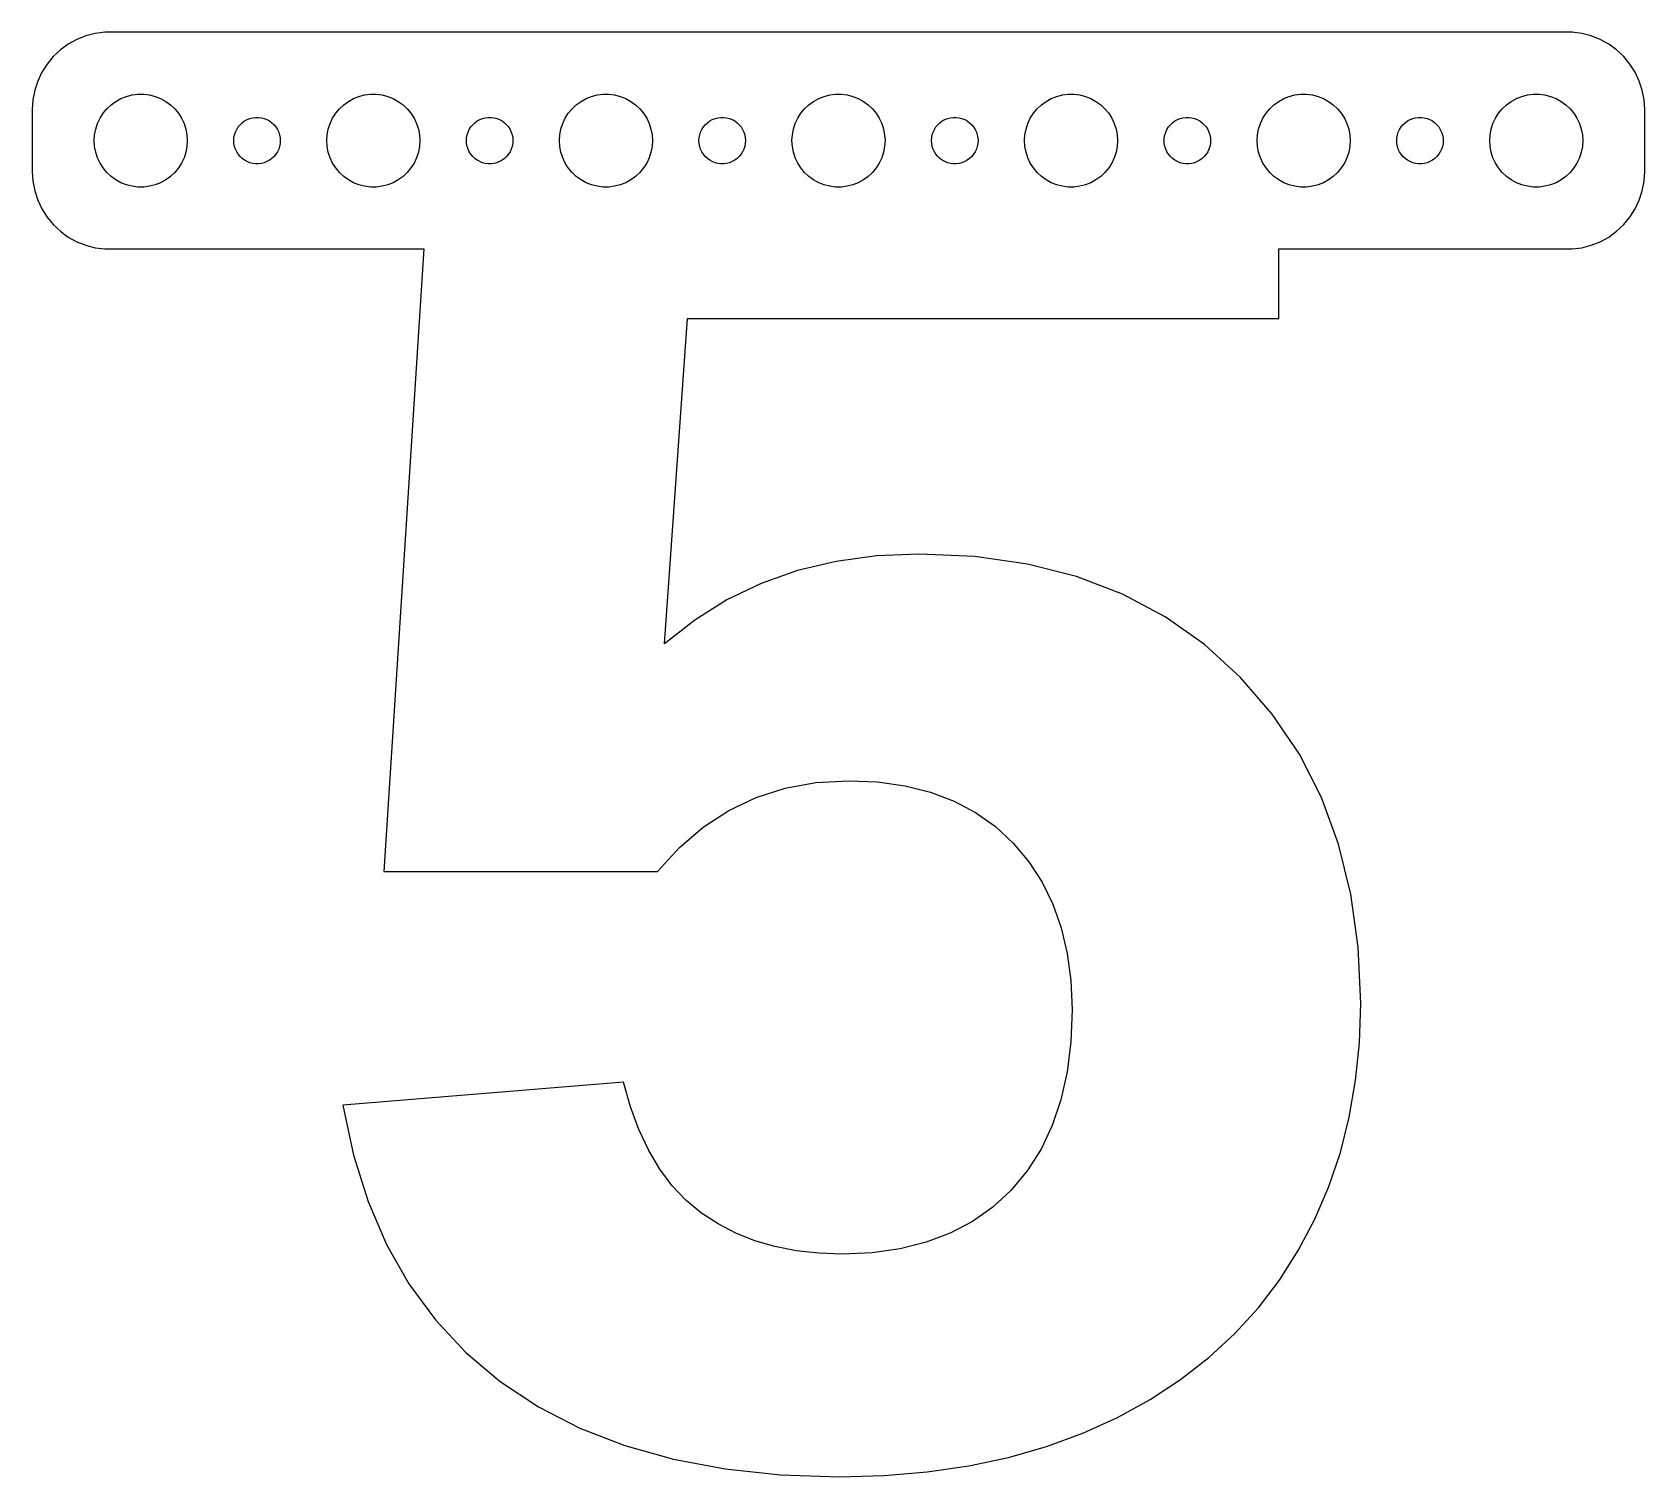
# Model space of a CAD drawing. Header units: metres. Extents: x -52 to 52, y -86 to 7.
import ezdxf

# ---------------------------------------------------------------- set-up
doc = ezdxf.new("R2010")
doc.units = ezdxf.units.M

msp = doc.modelspace()

# ---------------------------------------------------------------- linework, layer by layer
for p, q in [((-49.1289, 6.52412), (-49.6791, 6.22163)), ((-48.5451, 6.75528), (-49.1289, 6.52412)), ((-47.9369, 6.91142), (-48.5451, 6.75528)), ((-47.3139, 6.99013), (-47.9369, 6.91142)), ((47.3139, 6.99013), (-47.3139, 6.99013)), ((47.9369, 6.91142), (47.3139, 6.99013)), ((48.5451, 6.75528), (47.9369, 6.91142)), ((49.1289, 6.52412), (48.5451, 6.75528)), ((49.6791, 6.22163), (49.1289, 6.52412)), ((-50.6448, 5.42273), (-51.0451, 4.93892)), ((-50.1871, 5.85255), (-50.6448, 5.42273)), ((-49.6791, 6.22163), (-50.1871, 5.85255)), ((50.1871, 5.85255), (49.6791, 6.22163)), ((50.6448, 5.42273), (50.1871, 5.85255)), ((51.0451, 4.93892), (50.6448, 5.42273)), ((-51.3815, 4.40877), (-51.6489, 3.84062)), ((-51.0451, 4.93892), (-51.3815, 4.40877)), ((51.3815, 4.40877), (51.0451, 4.93892)), ((51.6489, 3.84062), (51.3815, 4.40877)), ((-51.8429, 3.24344), (-51.9606, 2.62666)), ((-51.6489, 3.84062), (-51.8429, 3.24344)), ((51.8429, 3.24344), (51.6489, 3.84062)), ((51.9606, 2.62666), (51.8429, 3.24344)), ((-51.9606, 2.62666), (-52, 2)), ((-47.1869, 2.05363), (-46.9123, 2.31154)), ((-46.9123, 2.31154), (-46.6075, 2.53297)), ((-46.6075, 2.53297), (-46.2773, 2.71448)), ((-46.2773, 2.71448), (-45.927, 2.85316)), ((-45.927, 2.85316), (-45.5621, 2.94685)), ((-45.5621, 2.94685), (-45.1884, 2.99408)), ((-45.1884, 2.99408), (-44.8116, 2.99408)), ((-44.8116, 2.99408), (-44.4379, 2.94685)), ((-44.4379, 2.94685), (-44.0729, 2.85316)), ((-44.0729, 2.85316), (-43.7227, 2.71448)), ((-43.7227, 2.71448), (-43.3925, 2.53297)), ((-43.3925, 2.53297), (-43.0877, 2.31154)), ((-43.0877, 2.31154), (-42.8131, 2.05363)), ((-32.1869, 2.05363), (-31.9123, 2.31154)), ((-31.9123, 2.31154), (-31.6075, 2.53297)), ((-31.6075, 2.53297), (-31.2773, 2.71448)), ((-31.2773, 2.71448), (-30.927, 2.85316)), ((-30.927, 2.85316), (-30.5621, 2.94685)), ((-30.5621, 2.94685), (-30.1884, 2.99408)), ((-30.1884, 2.99408), (-29.8116, 2.99408)), ((-29.8116, 2.99408), (-29.4379, 2.94685)), ((-29.4379, 2.94685), (-29.0729, 2.85316)), ((-29.0729, 2.85316), (-28.7227, 2.71448)), ((-28.7227, 2.71448), (-28.3925, 2.53297)), ((-28.3925, 2.53297), (-28.0877, 2.31154)), ((-28.0877, 2.31154), (-27.8131, 2.05363)), ((-17.1869, 2.05363), (-16.9123, 2.31154)), ((-16.9123, 2.31154), (-16.6075, 2.53297)), ((-16.6075, 2.53297), (-16.2773, 2.71448)), ((-16.2773, 2.71448), (-15.927, 2.85316)), ((-15.927, 2.85316), (-15.5621, 2.94685)), ((-15.5621, 2.94685), (-15.1884, 2.99408)), ((-15.1884, 2.99408), (-14.8116, 2.99408)), ((-14.8116, 2.99408), (-14.4379, 2.94685)), ((-14.4379, 2.94685), (-14.0729, 2.85316)), ((-14.0729, 2.85316), (-13.7227, 2.71448)), ((-13.7227, 2.71448), (-13.3925, 2.53297)), ((-13.3925, 2.53297), (-13.0877, 2.31154)), ((-13.0877, 2.31154), (-12.8131, 2.05363)), ((-2.1869, 2.05363), (-1.91226, 2.31154)), ((-1.91226, 2.31154), (-1.60747, 2.53297)), ((-1.60747, 2.53297), (-1.27733, 2.71448)), ((-1.27733, 2.71448), (-0.927048, 2.85316)), ((-0.927048, 2.85316), (-0.562134, 2.94685)), ((-0.562134, 2.94685), (-0.18837, 2.99408)), ((-0.18837, 2.99408), (0.18837, 2.99408)), ((0.18837, 2.99408), (0.562134, 2.94685)), ((0.562134, 2.94685), (0.927048, 2.85316)), ((0.927048, 2.85316), (1.27733, 2.71448)), ((1.27733, 2.71448), (1.60747, 2.53297)), ((1.60747, 2.53297), (1.91226, 2.31154)), ((1.91226, 2.31154), (2.1869, 2.05363)), ((12.8131, 2.05363), (13.0877, 2.31154)), ((13.0877, 2.31154), (13.3925, 2.53297)), ((13.3925, 2.53297), (13.7227, 2.71448)), ((13.7227, 2.71448), (14.0729, 2.85316)), ((14.0729, 2.85316), (14.4379, 2.94685)), ((14.4379, 2.94685), (14.8116, 2.99408)), ((14.8116, 2.99408), (15.1884, 2.99408)), ((15.1884, 2.99408), (15.5621, 2.94685)), ((15.5621, 2.94685), (15.927, 2.85316)), ((15.927, 2.85316), (16.2773, 2.71448)), ((16.2773, 2.71448), (16.6075, 2.53297)), ((16.6075, 2.53297), (16.9123, 2.31154)), ((16.9123, 2.31154), (17.1869, 2.05363)), ((27.8131, 2.05363), (28.0877, 2.31154)), ((28.0877, 2.31154), (28.3925, 2.53297)), ((28.3925, 2.53297), (28.7227, 2.71448)), ((28.7227, 2.71448), (29.0729, 2.85316)), ((29.0729, 2.85316), (29.4379, 2.94685)), ((29.4379, 2.94685), (29.8116, 2.99408)), ((29.8116, 2.99408), (30.1884, 2.99408)), ((30.1884, 2.99408), (30.5621, 2.94685)), ((30.5621, 2.94685), (30.927, 2.85316)), ((30.927, 2.85316), (31.2773, 2.71448)), ((31.2773, 2.71448), (31.6075, 2.53297)), ((31.6075, 2.53297), (31.9123, 2.31154)), ((31.9123, 2.31154), (32.1869, 2.05363)), ((42.8131, 2.05363), (43.0877, 2.31154)), ((43.0877, 2.31154), (43.3925, 2.53297)), ((43.3925, 2.53297), (43.7227, 2.71448)), ((43.7227, 2.71448), (44.0729, 2.85316)), ((44.0729, 2.85316), (44.4379, 2.94685)), ((44.4379, 2.94685), (44.8116, 2.99408)), ((44.8116, 2.99408), (45.1884, 2.99408)), ((45.1884, 2.99408), (45.5621, 2.94685)), ((45.5621, 2.94685), (45.927, 2.85316)), ((45.927, 2.85316), (46.2773, 2.71448)), ((46.2773, 2.71448), (46.6075, 2.53297)), ((46.6075, 2.53297), (46.9123, 2.31154)), ((46.9123, 2.31154), (47.1869, 2.05363)), ((52, 2), (51.9606, 2.62666)), ((-52, 2), (-52, -2)), ((-47.9057, 0.746063), (-47.7893, 1.10437)), ((-47.7893, 1.10437), (-47.6289, 1.44525)), ((-47.6289, 1.44525), (-47.427, 1.76335)), ((-47.427, 1.76335), (-47.1869, 2.05363)), ((-42.8131, 2.05363), (-42.5729, 1.76335)), ((-42.5729, 1.76335), (-42.3711, 1.44525)), ((-42.3711, 1.44525), (-42.2107, 1.10437)), ((-42.2107, 1.10437), (-42.0942, 0.746063)), ((-38.5934, 1.02681), (-38.4561, 1.15576)), ((-38.4561, 1.15576), (-38.3037, 1.26648)), ((-38.3037, 1.26648), (-38.1387, 1.35724)), ((-38.1387, 1.35724), (-37.9635, 1.42657)), ((-37.9635, 1.42657), (-37.7811, 1.47342)), ((-37.7811, 1.47342), (-37.5942, 1.49704)), ((-37.5942, 1.49704), (-37.4058, 1.49704)), ((-37.4058, 1.49704), (-37.2189, 1.47342)), ((-37.2189, 1.47342), (-37.0365, 1.42657)), ((-37.0365, 1.42657), (-36.8613, 1.35724)), ((-36.8613, 1.35724), (-36.6963, 1.26648)), ((-36.6963, 1.26648), (-36.5439, 1.15576)), ((-36.5439, 1.15576), (-36.4065, 1.02681)), ((-32.9057, 0.746063), (-32.7893, 1.10437)), ((-32.7893, 1.10437), (-32.6289, 1.44525)), ((-32.6289, 1.44525), (-32.427, 1.76335)), ((-32.427, 1.76335), (-32.1869, 2.05363)), ((-27.8131, 2.05363), (-27.5729, 1.76335)), ((-27.5729, 1.76335), (-27.3711, 1.44525)), ((-27.3711, 1.44525), (-27.2107, 1.10437)), ((-27.2107, 1.10437), (-27.0942, 0.746063)), ((-23.5934, 1.02681), (-23.4561, 1.15576)), ((-23.4561, 1.15576), (-23.3037, 1.26648)), ((-23.3037, 1.26648), (-23.1387, 1.35724)), ((-23.1387, 1.35724), (-22.9635, 1.42657)), ((-22.9635, 1.42657), (-22.7811, 1.47342)), ((-22.7811, 1.47342), (-22.5942, 1.49704)), ((-22.5942, 1.49704), (-22.4058, 1.49704)), ((-22.4058, 1.49704), (-22.2189, 1.47342)), ((-22.2189, 1.47342), (-22.0365, 1.42657)), ((-22.0365, 1.42657), (-21.8613, 1.35724)), ((-21.8613, 1.35724), (-21.6963, 1.26648)), ((-21.6963, 1.26648), (-21.5439, 1.15576)), ((-21.5439, 1.15576), (-21.4065, 1.02681)), ((-17.9057, 0.746063), (-17.7893, 1.10437)), ((-17.7893, 1.10437), (-17.6289, 1.44525)), ((-17.6289, 1.44525), (-17.427, 1.76335)), ((-17.427, 1.76335), (-17.1869, 2.05363)), ((-12.8131, 2.05363), (-12.5729, 1.76335)), ((-12.5729, 1.76335), (-12.3711, 1.44525)), ((-12.3711, 1.44525), (-12.2107, 1.10437)), ((-12.2107, 1.10437), (-12.0942, 0.746063)), ((-8.59344, 1.02681), (-8.45613, 1.15576)), ((-8.45613, 1.15576), (-8.30373, 1.26648)), ((-8.30373, 1.26648), (-8.13866, 1.35724)), ((-8.13866, 1.35724), (-7.96352, 1.42657)), ((-7.96352, 1.42657), (-7.78107, 1.47342)), ((-7.78107, 1.47342), (-7.59418, 1.49704)), ((-7.59418, 1.49704), (-7.40581, 1.49704)), ((-7.40581, 1.49704), (-7.21892, 1.47342)), ((-7.21892, 1.47342), (-7.03647, 1.42657)), ((-7.03647, 1.42657), (-6.86133, 1.35724)), ((-6.86133, 1.35724), (-6.69626, 1.26648)), ((-6.69626, 1.26648), (-6.54385, 1.15576)), ((-6.54385, 1.15576), (-6.40654, 1.02681)), ((-2.90575, 0.746063), (-2.78932, 1.10437)), ((-2.78932, 1.10437), (-2.62891, 1.44525)), ((-2.62891, 1.44525), (-2.42705, 1.76335)), ((-2.42705, 1.76335), (-2.1869, 2.05363)), ((2.1869, 2.05363), (2.42705, 1.76335)), ((2.42705, 1.76335), (2.62891, 1.44525)), ((2.62891, 1.44525), (2.78932, 1.10437)), ((2.78932, 1.10437), (2.90575, 0.746063)), ((6.40654, 1.02681), (6.54385, 1.15576)), ((6.54385, 1.15576), (6.69626, 1.26648)), ((6.69626, 1.26648), (6.86133, 1.35724)), ((6.86133, 1.35724), (7.03647, 1.42657)), ((7.03647, 1.42657), (7.21892, 1.47342)), ((7.21892, 1.47342), (7.40581, 1.49704)), ((7.40581, 1.49704), (7.59418, 1.49704)), ((7.59418, 1.49704), (7.78107, 1.47342)), ((7.78107, 1.47342), (7.96352, 1.42657)), ((7.96352, 1.42657), (8.13866, 1.35724)), ((8.13866, 1.35724), (8.30373, 1.26648)), ((8.30373, 1.26648), (8.45613, 1.15576)), ((8.45613, 1.15576), (8.59344, 1.02681)), ((12.0942, 0.746063), (12.2107, 1.10437)), ((12.2107, 1.10437), (12.3711, 1.44525)), ((12.3711, 1.44525), (12.5729, 1.76335)), ((12.5729, 1.76335), (12.8131, 2.05363)), ((17.1869, 2.05363), (17.427, 1.76335)), ((17.427, 1.76335), (17.6289, 1.44525)), ((17.6289, 1.44525), (17.7893, 1.10437)), ((17.7893, 1.10437), (17.9057, 0.746063)), ((21.4065, 1.02681), (21.5439, 1.15576)), ((21.5439, 1.15576), (21.6963, 1.26648)), ((21.6963, 1.26648), (21.8613, 1.35724)), ((21.8613, 1.35724), (22.0365, 1.42657)), ((22.0365, 1.42657), (22.2189, 1.47342)), ((22.2189, 1.47342), (22.4058, 1.49704)), ((22.4058, 1.49704), (22.5942, 1.49704)), ((22.5942, 1.49704), (22.7811, 1.47342)), ((22.7811, 1.47342), (22.9635, 1.42657)), ((22.9635, 1.42657), (23.1387, 1.35724)), ((23.1387, 1.35724), (23.3037, 1.26648)), ((23.3037, 1.26648), (23.4561, 1.15576)), ((23.4561, 1.15576), (23.5934, 1.02681)), ((27.0942, 0.746063), (27.2107, 1.10437)), ((27.2107, 1.10437), (27.3711, 1.44525)), ((27.3711, 1.44525), (27.5729, 1.76335)), ((27.5729, 1.76335), (27.8131, 2.05363)), ((32.1869, 2.05363), (32.427, 1.76335)), ((32.427, 1.76335), (32.6289, 1.44525)), ((32.6289, 1.44525), (32.7893, 1.10437)), ((32.7893, 1.10437), (32.9057, 0.746063)), ((36.4065, 1.02681), (36.5439, 1.15576)), ((36.5439, 1.15576), (36.6963, 1.26648)), ((36.6963, 1.26648), (36.8613, 1.35724)), ((36.8613, 1.35724), (37.0365, 1.42657)), ((37.0365, 1.42657), (37.2189, 1.47342)), ((37.2189, 1.47342), (37.4058, 1.49704)), ((37.4058, 1.49704), (37.5942, 1.49704)), ((37.5942, 1.49704), (37.7811, 1.47342)), ((37.7811, 1.47342), (37.9635, 1.42657)), ((37.9635, 1.42657), (38.1387, 1.35724)), ((38.1387, 1.35724), (38.3037, 1.26648)), ((38.3037, 1.26648), (38.4561, 1.15576)), ((38.4561, 1.15576), (38.5934, 1.02681)), ((42.0942, 0.746063), (42.2107, 1.10437)), ((42.2107, 1.10437), (42.3711, 1.44525)), ((42.3711, 1.44525), (42.5729, 1.76335)), ((42.5729, 1.76335), (42.8131, 2.05363)), ((47.1869, 2.05363), (47.427, 1.76335)), ((47.427, 1.76335), (47.6289, 1.44525)), ((47.6289, 1.44525), (47.7893, 1.10437)), ((47.7893, 1.10437), (47.9057, 0.746063)), ((52, -2), (52, 2)), ((-48, 0), (-47.9763, 0.375992)), ((-47.9763, -0.375992), (-48, 0)), ((-47.9763, 0.375992), (-47.9057, 0.746063)), ((-42.0942, 0.746063), (-42.0237, 0.375992)), ((-42.0237, 0.375992), (-42, 0)), ((-42, 0), (-42.0237, -0.375992)), ((-39, 0), (-38.9882, 0.187988)), ((-38.9882, -0.187988), (-39, 0)), ((-38.9882, 0.187988), (-38.9529, 0.373032)), ((-38.9529, 0.373032), (-38.8947, 0.552185)), ((-38.8947, 0.552185), (-38.8145, 0.722626)), ((-38.8145, 0.722626), (-38.7135, 0.881668)), ((-38.7135, 0.881668), (-38.5934, 1.02681)), ((-36.4065, 1.02681), (-36.2865, 0.881668)), ((-36.2865, 0.881668), (-36.1855, 0.722626)), ((-36.1855, 0.722626), (-36.1053, 0.552185)), ((-36.1053, 0.552185), (-36.0471, 0.373032)), ((-36.0471, 0.373032), (-36.0118, 0.187988)), ((-36.0118, 0.187988), (-36, 0)), ((-36, 0), (-36.0118, -0.187988)), ((-33, 0), (-32.9763, 0.375992)), ((-32.9763, -0.375992), (-33, 0)), ((-32.9763, 0.375992), (-32.9057, 0.746063)), ((-27.0942, 0.746063), (-27.0237, 0.375992)), ((-27.0237, 0.375992), (-27, 0)), ((-27, 0), (-27.0237, -0.375992)), ((-24, 0), (-23.9882, 0.187988)), ((-23.9882, -0.187988), (-24, 0)), ((-23.9882, 0.187988), (-23.9529, 0.373032)), ((-23.9529, 0.373032), (-23.8947, 0.552185)), ((-23.8947, 0.552185), (-23.8145, 0.722626)), ((-23.8145, 0.722626), (-23.7135, 0.881668)), ((-23.7135, 0.881668), (-23.5934, 1.02681)), ((-21.4065, 1.02681), (-21.2865, 0.881668)), ((-21.2865, 0.881668), (-21.1855, 0.722626)), ((-21.1855, 0.722626), (-21.1053, 0.552185)), ((-21.1053, 0.552185), (-21.0471, 0.373032)), ((-21.0471, 0.373032), (-21.0118, 0.187988)), ((-21.0118, 0.187988), (-21, 0)), ((-21, 0), (-21.0118, -0.187988)), ((-18, 0), (-17.9763, 0.375992)), ((-17.9763, -0.375992), (-18, 0)), ((-17.9763, 0.375992), (-17.9057, 0.746063)), ((-12.0942, 0.746063), (-12.0237, 0.375992)), ((-12.0237, 0.375992), (-12, 0)), ((-12, 0), (-12.0237, -0.375992)), ((-9, 0), (-8.98816, 0.187988)), ((-8.98816, -0.187988), (-9, 0)), ((-8.98816, 0.187988), (-8.95287, 0.373032)), ((-8.95287, 0.373032), (-8.89465, 0.552185)), ((-8.89465, 0.552185), (-8.81445, 0.722626)), ((-8.81445, 0.722626), (-8.71352, 0.881668)), ((-8.71352, 0.881668), (-8.59344, 1.02681)), ((-6.40654, 1.02681), (-6.28647, 0.881668)), ((-6.28647, 0.881668), (-6.18553, 0.722626)), ((-6.18553, 0.722626), (-6.10533, 0.552185)), ((-6.10533, 0.552185), (-6.04712, 0.373032)), ((-6.04712, 0.373032), (-6.01183, 0.187988)), ((-6.01183, 0.187988), (-6, 0)), ((-6, 0), (-6.01183, -0.187988)), ((-3, 0), (-2.97633, 0.375992)), ((-2.97633, -0.375992), (-3, 0)), ((-2.97633, 0.375992), (-2.90575, 0.746063)), ((2.90575, 0.746063), (2.97633, 0.375992)), ((2.97633, 0.375992), (3, 0)), ((3, 0), (2.97633, -0.375992)), ((6, 0), (6.01183, 0.187988)), ((6.01183, -0.187988), (6, 0)), ((6.01183, 0.187988), (6.04712, 0.373032)), ((6.04712, 0.373032), (6.10533, 0.552185)), ((6.10533, 0.552185), (6.18553, 0.722626)), ((6.18553, 0.722626), (6.28647, 0.881668)), ((6.28647, 0.881668), (6.40654, 1.02681)), ((8.59344, 1.02681), (8.71352, 0.881668)), ((8.71352, 0.881668), (8.81445, 0.722626)), ((8.81445, 0.722626), (8.89465, 0.552185)), ((8.89465, 0.552185), (8.95287, 0.373032)), ((8.95287, 0.373032), (8.98816, 0.187988)), ((8.98816, 0.187988), (9, 0)), ((9, 0), (8.98816, -0.187988)), ((12, 0), (12.0237, 0.375992)), ((12.0237, -0.375992), (12, 0)), ((12.0237, 0.375992), (12.0942, 0.746063)), ((17.9057, 0.746063), (17.9763, 0.375992)), ((17.9763, 0.375992), (18, 0)), ((18, 0), (17.9763, -0.375992)), ((21, 0), (21.0118, 0.187988)), ((21.0118, -0.187988), (21, 0)), ((21.0118, 0.187988), (21.0471, 0.373032)), ((21.0471, 0.373032), (21.1053, 0.552185)), ((21.1053, 0.552185), (21.1855, 0.722626)), ((21.1855, 0.722626), (21.2865, 0.881668)), ((21.2865, 0.881668), (21.4065, 1.02681)), ((23.5934, 1.02681), (23.7135, 0.881668)), ((23.7135, 0.881668), (23.8145, 0.722626)), ((23.8145, 0.722626), (23.8947, 0.552185)), ((23.8947, 0.552185), (23.9529, 0.373032)), ((23.9529, 0.373032), (23.9882, 0.187988)), ((23.9882, 0.187988), (24, 0)), ((24, 0), (23.9882, -0.187988)), ((27, 0), (27.0237, 0.375992)), ((27.0237, -0.375992), (27, 0)), ((27.0237, 0.375992), (27.0942, 0.746063)), ((32.9057, 0.746063), (32.9763, 0.375992)), ((32.9763, 0.375992), (33, 0)), ((33, 0), (32.9763, -0.375992)), ((36, 0), (36.0118, 0.187988)), ((36.0118, -0.187988), (36, 0)), ((36.0118, 0.187988), (36.0471, 0.373032)), ((36.0471, 0.373032), (36.1053, 0.552185)), ((36.1053, 0.552185), (36.1855, 0.722626)), ((36.1855, 0.722626), (36.2865, 0.881668)), ((36.2865, 0.881668), (36.4065, 1.02681)), ((38.5934, 1.02681), (38.7135, 0.881668)), ((38.7135, 0.881668), (38.8145, 0.722626)), ((38.8145, 0.722626), (38.8947, 0.552185)), ((38.8947, 0.552185), (38.9529, 0.373032)), ((38.9529, 0.373032), (38.9882, 0.187988)), ((38.9882, 0.187988), (39, 0)), ((39, 0), (38.9882, -0.187988)), ((42, 0), (42.0237, 0.375992)), ((42.0237, -0.375992), (42, 0)), ((42.0237, 0.375992), (42.0942, 0.746063)), ((47.9057, 0.746063), (47.9763, 0.375992)), ((47.9763, 0.375992), (48, 0)), ((48, 0), (47.9763, -0.375992)), ((-47.9057, -0.746063), (-47.9763, -0.375992)), ((-47.7893, -1.10437), (-47.9057, -0.746063)), ((-42.0942, -0.746063), (-42.2107, -1.10437)), ((-42.0237, -0.375992), (-42.0942, -0.746063)), ((-38.9529, -0.373032), (-38.9882, -0.187988)), ((-38.8947, -0.552185), (-38.9529, -0.373032)), ((-38.8145, -0.722626), (-38.8947, -0.552185)), ((-38.7135, -0.881668), (-38.8145, -0.722626)), ((-38.5934, -1.02681), (-38.7135, -0.881668)), ((-38.4561, -1.15576), (-38.5934, -1.02681)), ((-36.4065, -1.02681), (-36.5439, -1.15576)), ((-36.2865, -0.881668), (-36.4065, -1.02681)), ((-36.1855, -0.722626), (-36.2865, -0.881668)), ((-36.1053, -0.552185), (-36.1855, -0.722626)), ((-36.0471, -0.373032), (-36.1053, -0.552185)), ((-36.0118, -0.187988), (-36.0471, -0.373032)), ((-32.9057, -0.746063), (-32.9763, -0.375992)), ((-32.7893, -1.10437), (-32.9057, -0.746063)), ((-27.0942, -0.746063), (-27.2107, -1.10437)), ((-27.0237, -0.375992), (-27.0942, -0.746063)), ((-23.9529, -0.373032), (-23.9882, -0.187988)), ((-23.8947, -0.552185), (-23.9529, -0.373032)), ((-23.8145, -0.722626), (-23.8947, -0.552185)), ((-23.7135, -0.881668), (-23.8145, -0.722626)), ((-23.5934, -1.02681), (-23.7135, -0.881668)), ((-23.4561, -1.15576), (-23.5934, -1.02681)), ((-21.4065, -1.02681), (-21.5439, -1.15576)), ((-21.2865, -0.881668), (-21.4065, -1.02681)), ((-21.1855, -0.722626), (-21.2865, -0.881668)), ((-21.1053, -0.552185), (-21.1855, -0.722626)), ((-21.0471, -0.373032), (-21.1053, -0.552185)), ((-21.0118, -0.187988), (-21.0471, -0.373032)), ((-17.9057, -0.746063), (-17.9763, -0.375992)), ((-17.7893, -1.10437), (-17.9057, -0.746063)), ((-12.0942, -0.746063), (-12.2107, -1.10437)), ((-12.0237, -0.375992), (-12.0942, -0.746063)), ((-8.95287, -0.373032), (-8.98816, -0.187988)), ((-8.89465, -0.552185), (-8.95287, -0.373032)), ((-8.81445, -0.722626), (-8.89465, -0.552185)), ((-8.71352, -0.881668), (-8.81445, -0.722626)), ((-8.59344, -1.02681), (-8.71352, -0.881668)), ((-8.45613, -1.15576), (-8.59344, -1.02681)), ((-6.40654, -1.02681), (-6.54385, -1.15576)), ((-6.28647, -0.881668), (-6.40654, -1.02681)), ((-6.18553, -0.722626), (-6.28647, -0.881668)), ((-6.10533, -0.552185), (-6.18553, -0.722626)), ((-6.04712, -0.373032), (-6.10533, -0.552185)), ((-6.01183, -0.187988), (-6.04712, -0.373032)), ((-2.90575, -0.746063), (-2.97633, -0.375992)), ((-2.78932, -1.10437), (-2.90575, -0.746063)), ((2.90575, -0.746063), (2.78932, -1.10437)), ((2.97633, -0.375992), (2.90575, -0.746063)), ((6.04712, -0.373032), (6.01183, -0.187988)), ((6.10533, -0.552185), (6.04712, -0.373032)), ((6.18553, -0.722626), (6.10533, -0.552185)), ((6.28647, -0.881668), (6.18553, -0.722626)), ((6.40654, -1.02681), (6.28647, -0.881668)), ((6.54385, -1.15576), (6.40654, -1.02681)), ((8.59344, -1.02681), (8.45613, -1.15576)), ((8.71352, -0.881668), (8.59344, -1.02681)), ((8.81445, -0.722626), (8.71352, -0.881668)), ((8.89465, -0.552185), (8.81445, -0.722626)), ((8.95287, -0.373032), (8.89465, -0.552185)), ((8.98816, -0.187988), (8.95287, -0.373032)), ((12.0942, -0.746063), (12.0237, -0.375992)), ((12.2107, -1.10437), (12.0942, -0.746063)), ((17.9057, -0.746063), (17.7893, -1.10437)), ((17.9763, -0.375992), (17.9057, -0.746063)), ((21.0471, -0.373032), (21.0118, -0.187988)), ((21.1053, -0.552185), (21.0471, -0.373032)), ((21.1855, -0.722626), (21.1053, -0.552185)), ((21.2865, -0.881668), (21.1855, -0.722626)), ((21.4065, -1.02681), (21.2865, -0.881668)), ((21.5439, -1.15576), (21.4065, -1.02681)), ((23.5934, -1.02681), (23.4561, -1.15576)), ((23.7135, -0.881668), (23.5934, -1.02681)), ((23.8145, -0.722626), (23.7135, -0.881668)), ((23.8947, -0.552185), (23.8145, -0.722626)), ((23.9529, -0.373032), (23.8947, -0.552185)), ((23.9882, -0.187988), (23.9529, -0.373032)), ((27.0942, -0.746063), (27.0237, -0.375992)), ((27.2107, -1.10437), (27.0942, -0.746063)), ((32.9057, -0.746063), (32.7893, -1.10437)), ((32.9763, -0.375992), (32.9057, -0.746063)), ((36.0471, -0.373032), (36.0118, -0.187988)), ((36.1053, -0.552185), (36.0471, -0.373032)), ((36.1855, -0.722626), (36.1053, -0.552185)), ((36.2865, -0.881668), (36.1855, -0.722626)), ((36.4065, -1.02681), (36.2865, -0.881668)), ((36.5439, -1.15576), (36.4065, -1.02681)), ((38.5934, -1.02681), (38.4561, -1.15576)), ((38.7135, -0.881668), (38.5934, -1.02681)), ((38.8145, -0.722626), (38.7135, -0.881668)), ((38.8947, -0.552185), (38.8145, -0.722626)), ((38.9529, -0.373032), (38.8947, -0.552185)), ((38.9882, -0.187988), (38.9529, -0.373032)), ((42.0942, -0.746063), (42.0237, -0.375992)), ((42.2107, -1.10437), (42.0942, -0.746063)), ((47.9057, -0.746063), (47.7893, -1.10437)), ((47.9763, -0.375992), (47.9057, -0.746063)), ((-52, -2), (-51.9606, -2.62666)), ((-47.6289, -1.44525), (-47.7893, -1.10437)), ((-47.427, -1.76335), (-47.6289, -1.44525)), ((-47.1869, -2.05363), (-47.427, -1.76335)), ((-46.9123, -2.31154), (-47.1869, -2.05363)), ((-42.8131, -2.05363), (-43.0877, -2.31154)), ((-42.5729, -1.76335), (-42.8131, -2.05363)), ((-42.3711, -1.44525), (-42.5729, -1.76335)), ((-42.2107, -1.10437), (-42.3711, -1.44525)), ((-38.3037, -1.26648), (-38.4561, -1.15576)), ((-38.1387, -1.35724), (-38.3037, -1.26648)), ((-37.9635, -1.42657), (-38.1387, -1.35724)), ((-37.7811, -1.47342), (-37.9635, -1.42657)), ((-37.5942, -1.49704), (-37.7811, -1.47342)), ((-37.4058, -1.49704), (-37.5942, -1.49704)), ((-37.2189, -1.47342), (-37.4058, -1.49704)), ((-37.0365, -1.42657), (-37.2189, -1.47342)), ((-36.8613, -1.35724), (-37.0365, -1.42657)), ((-36.6963, -1.26648), (-36.8613, -1.35724)), ((-36.5439, -1.15576), (-36.6963, -1.26648)), ((-32.6289, -1.44525), (-32.7893, -1.10437)), ((-32.427, -1.76335), (-32.6289, -1.44525)), ((-32.1869, -2.05363), (-32.427, -1.76335)), ((-31.9123, -2.31154), (-32.1869, -2.05363)), ((-27.8131, -2.05363), (-28.0877, -2.31154)), ((-27.5729, -1.76335), (-27.8131, -2.05363)), ((-27.3711, -1.44525), (-27.5729, -1.76335)), ((-27.2107, -1.10437), (-27.3711, -1.44525)), ((-23.3037, -1.26648), (-23.4561, -1.15576)), ((-23.1387, -1.35724), (-23.3037, -1.26648)), ((-22.9635, -1.42657), (-23.1387, -1.35724)), ((-22.7811, -1.47342), (-22.9635, -1.42657)), ((-22.5942, -1.49704), (-22.7811, -1.47342)), ((-22.4058, -1.49704), (-22.5942, -1.49704)), ((-22.2189, -1.47342), (-22.4058, -1.49704)), ((-22.0365, -1.42657), (-22.2189, -1.47342)), ((-21.8613, -1.35724), (-22.0365, -1.42657)), ((-21.6963, -1.26648), (-21.8613, -1.35724)), ((-21.5439, -1.15576), (-21.6963, -1.26648)), ((-17.6289, -1.44525), (-17.7893, -1.10437)), ((-17.427, -1.76335), (-17.6289, -1.44525)), ((-17.1869, -2.05363), (-17.427, -1.76335)), ((-16.9123, -2.31154), (-17.1869, -2.05363)), ((-12.8131, -2.05363), (-13.0877, -2.31154)), ((-12.5729, -1.76335), (-12.8131, -2.05363)), ((-12.3711, -1.44525), (-12.5729, -1.76335)), ((-12.2107, -1.10437), (-12.3711, -1.44525)), ((-8.30373, -1.26648), (-8.45613, -1.15576)), ((-8.13866, -1.35724), (-8.30373, -1.26648)), ((-7.96352, -1.42657), (-8.13866, -1.35724)), ((-7.78107, -1.47342), (-7.96352, -1.42657)), ((-7.59418, -1.49704), (-7.78107, -1.47342)), ((-7.40581, -1.49704), (-7.59418, -1.49704)), ((-7.21892, -1.47342), (-7.40581, -1.49704)), ((-7.03647, -1.42657), (-7.21892, -1.47342)), ((-6.86133, -1.35724), (-7.03647, -1.42657)), ((-6.69626, -1.26648), (-6.86133, -1.35724)), ((-6.54385, -1.15576), (-6.69626, -1.26648)), ((-2.62891, -1.44525), (-2.78932, -1.10437)), ((-2.42705, -1.76335), (-2.62891, -1.44525)), ((-2.1869, -2.05363), (-2.42705, -1.76335)), ((-1.91226, -2.31154), (-2.1869, -2.05363)), ((2.1869, -2.05363), (1.91226, -2.31154)), ((2.42705, -1.76335), (2.1869, -2.05363)), ((2.62891, -1.44525), (2.42705, -1.76335)), ((2.78932, -1.10437), (2.62891, -1.44525)), ((6.69626, -1.26648), (6.54385, -1.15576)), ((6.86133, -1.35724), (6.69626, -1.26648)), ((7.03647, -1.42657), (6.86133, -1.35724)), ((7.21892, -1.47342), (7.03647, -1.42657)), ((7.40581, -1.49704), (7.21892, -1.47342)), ((7.59418, -1.49704), (7.40581, -1.49704)), ((7.78107, -1.47342), (7.59418, -1.49704)), ((7.96352, -1.42657), (7.78107, -1.47342)), ((8.13866, -1.35724), (7.96352, -1.42657)), ((8.30373, -1.26648), (8.13866, -1.35724)), ((8.45613, -1.15576), (8.30373, -1.26648)), ((12.3711, -1.44525), (12.2107, -1.10437)), ((12.5729, -1.76335), (12.3711, -1.44525)), ((12.8131, -2.05363), (12.5729, -1.76335)), ((13.0877, -2.31154), (12.8131, -2.05363)), ((17.1869, -2.05363), (16.9123, -2.31154)), ((17.427, -1.76335), (17.1869, -2.05363)), ((17.6289, -1.44525), (17.427, -1.76335)), ((17.7893, -1.10437), (17.6289, -1.44525)), ((21.6963, -1.26648), (21.5439, -1.15576)), ((21.8613, -1.35724), (21.6963, -1.26648)), ((22.0365, -1.42657), (21.8613, -1.35724)), ((22.2189, -1.47342), (22.0365, -1.42657)), ((22.4058, -1.49704), (22.2189, -1.47342)), ((22.5942, -1.49704), (22.4058, -1.49704)), ((22.7811, -1.47342), (22.5942, -1.49704)), ((22.9635, -1.42657), (22.7811, -1.47342)), ((23.1387, -1.35724), (22.9635, -1.42657)), ((23.3037, -1.26648), (23.1387, -1.35724)), ((23.4561, -1.15576), (23.3037, -1.26648)), ((27.3711, -1.44525), (27.2107, -1.10437)), ((27.5729, -1.76335), (27.3711, -1.44525)), ((27.8131, -2.05363), (27.5729, -1.76335)), ((28.0877, -2.31154), (27.8131, -2.05363)), ((32.1869, -2.05363), (31.9123, -2.31154)), ((32.427, -1.76335), (32.1869, -2.05363)), ((32.6289, -1.44525), (32.427, -1.76335)), ((32.7893, -1.10437), (32.6289, -1.44525)), ((36.6963, -1.26648), (36.5439, -1.15576)), ((36.8613, -1.35724), (36.6963, -1.26648)), ((37.0365, -1.42657), (36.8613, -1.35724)), ((37.2189, -1.47342), (37.0365, -1.42657)), ((37.4058, -1.49704), (37.2189, -1.47342)), ((37.5942, -1.49704), (37.4058, -1.49704)), ((37.7811, -1.47342), (37.5942, -1.49704)), ((37.9635, -1.42657), (37.7811, -1.47342)), ((38.1387, -1.35724), (37.9635, -1.42657)), ((38.3037, -1.26648), (38.1387, -1.35724)), ((38.4561, -1.15576), (38.3037, -1.26648)), ((42.3711, -1.44525), (42.2107, -1.10437)), ((42.5729, -1.76335), (42.3711, -1.44525)), ((42.8131, -2.05363), (42.5729, -1.76335)), ((43.0877, -2.31154), (42.8131, -2.05363)), ((47.1869, -2.05363), (46.9123, -2.31154)), ((47.427, -1.76335), (47.1869, -2.05363)), ((47.6289, -1.44525), (47.427, -1.76335)), ((47.7893, -1.10437), (47.6289, -1.44525)), ((51.9606, -2.62666), (52, -2)), ((-51.9606, -2.62666), (-51.8429, -3.24344)), ((-46.6075, -2.53297), (-46.9123, -2.31154)), ((-46.2773, -2.71448), (-46.6075, -2.53297)), ((-45.927, -2.85316), (-46.2773, -2.71448)), ((-45.5621, -2.94685), (-45.927, -2.85316)), ((-45.1884, -2.99408), (-45.5621, -2.94685)), ((-44.8116, -2.99408), (-45.1884, -2.99408)), ((-44.4379, -2.94685), (-44.8116, -2.99408)), ((-44.0729, -2.85316), (-44.4379, -2.94685)), ((-43.7227, -2.71448), (-44.0729, -2.85316)), ((-43.3925, -2.53297), (-43.7227, -2.71448)), ((-43.0877, -2.31154), (-43.3925, -2.53297)), ((-31.6075, -2.53297), (-31.9123, -2.31154)), ((-31.2773, -2.71448), (-31.6075, -2.53297)), ((-30.927, -2.85316), (-31.2773, -2.71448)), ((-30.5621, -2.94685), (-30.927, -2.85316)), ((-30.1884, -2.99408), (-30.5621, -2.94685)), ((-29.8116, -2.99408), (-30.1884, -2.99408)), ((-29.4379, -2.94685), (-29.8116, -2.99408)), ((-29.0729, -2.85316), (-29.4379, -2.94685)), ((-28.7227, -2.71448), (-29.0729, -2.85316)), ((-28.3925, -2.53297), (-28.7227, -2.71448)), ((-28.0877, -2.31154), (-28.3925, -2.53297)), ((-16.6075, -2.53297), (-16.9123, -2.31154)), ((-16.2773, -2.71448), (-16.6075, -2.53297)), ((-15.927, -2.85316), (-16.2773, -2.71448)), ((-15.5621, -2.94685), (-15.927, -2.85316)), ((-15.1884, -2.99408), (-15.5621, -2.94685)), ((-14.8116, -2.99408), (-15.1884, -2.99408)), ((-14.4379, -2.94685), (-14.8116, -2.99408)), ((-14.0729, -2.85316), (-14.4379, -2.94685)), ((-13.7227, -2.71448), (-14.0729, -2.85316)), ((-13.3925, -2.53297), (-13.7227, -2.71448)), ((-13.0877, -2.31154), (-13.3925, -2.53297)), ((-1.60747, -2.53297), (-1.91226, -2.31154)), ((-1.27733, -2.71448), (-1.60747, -2.53297)), ((-0.927048, -2.85316), (-1.27733, -2.71448)), ((-0.562134, -2.94685), (-0.927048, -2.85316)), ((-0.18837, -2.99408), (-0.562134, -2.94685)), ((0.18837, -2.99408), (-0.18837, -2.99408)), ((0.562134, -2.94685), (0.18837, -2.99408)), ((0.927048, -2.85316), (0.562134, -2.94685)), ((1.27733, -2.71448), (0.927048, -2.85316)), ((1.60747, -2.53297), (1.27733, -2.71448)), ((1.91226, -2.31154), (1.60747, -2.53297)), ((13.3925, -2.53297), (13.0877, -2.31154)), ((13.7227, -2.71448), (13.3925, -2.53297)), ((14.0729, -2.85316), (13.7227, -2.71448)), ((14.4379, -2.94685), (14.0729, -2.85316)), ((14.8116, -2.99408), (14.4379, -2.94685)), ((15.1884, -2.99408), (14.8116, -2.99408)), ((15.5621, -2.94685), (15.1884, -2.99408)), ((15.927, -2.85316), (15.5621, -2.94685)), ((16.2773, -2.71448), (15.927, -2.85316)), ((16.6075, -2.53297), (16.2773, -2.71448)), ((16.9123, -2.31154), (16.6075, -2.53297)), ((28.3925, -2.53297), (28.0877, -2.31154)), ((28.7227, -2.71448), (28.3925, -2.53297)), ((29.0729, -2.85316), (28.7227, -2.71448)), ((29.4379, -2.94685), (29.0729, -2.85316)), ((29.8116, -2.99408), (29.4379, -2.94685)), ((30.1884, -2.99408), (29.8116, -2.99408)), ((30.5621, -2.94685), (30.1884, -2.99408)), ((30.927, -2.85316), (30.5621, -2.94685)), ((31.2773, -2.71448), (30.927, -2.85316)), ((31.6075, -2.53297), (31.2773, -2.71448)), ((31.9123, -2.31154), (31.6075, -2.53297)), ((43.3925, -2.53297), (43.0877, -2.31154)), ((43.7227, -2.71448), (43.3925, -2.53297)), ((44.0729, -2.85316), (43.7227, -2.71448)), ((44.4379, -2.94685), (44.0729, -2.85316)), ((44.8116, -2.99408), (44.4379, -2.94685)), ((45.1884, -2.99408), (44.8116, -2.99408)), ((45.5621, -2.94685), (45.1884, -2.99408)), ((45.927, -2.85316), (45.5621, -2.94685)), ((46.2773, -2.71448), (45.927, -2.85316)), ((46.6075, -2.53297), (46.2773, -2.71448)), ((46.9123, -2.31154), (46.6075, -2.53297)), ((51.8429, -3.24344), (51.9606, -2.62666)), ((-51.8429, -3.24344), (-51.6489, -3.84062)), ((-51.6489, -3.84062), (-51.3815, -4.40877)), ((51.3815, -4.40877), (51.6489, -3.84062)), ((51.6489, -3.84062), (51.8429, -3.24344)), ((-51.3815, -4.40877), (-51.0451, -4.93892)), ((-51.0451, -4.93892), (-50.6448, -5.42273)), ((50.6448, -5.42273), (51.0451, -4.93892)), ((51.0451, -4.93892), (51.3815, -4.40877)), ((-50.6448, -5.42273), (-50.1871, -5.85255)), ((-50.1871, -5.85255), (-49.6791, -6.22163)), ((-49.6791, -6.22163), (-49.1289, -6.52412)), ((49.1289, -6.52412), (49.6791, -6.22163)), ((49.6791, -6.22163), (50.1871, -5.85255)), ((50.1871, -5.85255), (50.6448, -5.42273)), ((-49.1289, -6.52412), (-48.5451, -6.75528)), ((-48.5451, -6.75528), (-47.9369, -6.91142)), ((-47.9369, -6.91142), (-47.3139, -6.99013)), ((-47.3139, -6.99013), (-26.741, -6.99013)), ((-26.741, -6.99013), (-29.3206, -47.1551)), ((28.4014, -11.4655), (28.4014, -6.99013)), ((28.4014, -6.99013), (47.3139, -6.99013)), ((47.3139, -6.99013), (47.9369, -6.91142)), ((47.9369, -6.91142), (48.5451, -6.75528)), ((48.5451, -6.75528), (49.1289, -6.52412)), ((-11.2183, -32.4672), (-9.73633, -11.4655)), ((-9.73633, -11.4655), (28.4014, -11.4655)), ((2.46002, -26.7867), (-0.154907, -27.1418)), ((5.20906, -26.6684), (2.46002, -26.7867)), ((8.80304, -26.8308), (5.20906, -26.6684)), ((12.1853, -27.3179), (8.80304, -26.8308)), ((-2.63576, -27.7335), (-4.98253, -28.5619)), ((-0.154907, -27.1418), (-2.63576, -27.7335)), ((15.3559, -28.1297), (12.1853, -27.3179)), ((-4.98253, -28.5619), (-7.19522, -29.627)), ((18.3147, -29.2664), (15.3559, -28.1297)), ((-7.19522, -29.627), (-9.27382, -30.9287)), ((21.0618, -30.7277), (18.3147, -29.2664)), ((-9.27382, -30.9287), (-11.2183, -32.4672)), ((23.5973, -32.5138), (21.0618, -30.7277)), ((25.921, -34.6246), (23.5973, -32.5138)), ((27.9804, -37.0024), (25.921, -34.6246)), ((29.723, -39.5891), (27.9804, -37.0024)), ((31.1487, -42.385), (29.723, -39.5891)), ((-3.44521, -41.7713), (-1.46123, -41.4123)), ((-1.46123, -41.4123), (0.635757, -41.2927)), ((0.635757, -41.2927), (2.52499, -41.3749)), ((2.52499, -41.3749), (4.29065, -41.6214)), ((-7.07404, -43.207), (-5.31613, -42.3695)), ((-5.31613, -42.3695), (-3.44521, -41.7713)), ((4.29065, -41.6214), (5.93274, -42.0322)), ((5.93274, -42.0322), (7.45125, -42.6073)), ((7.45125, -42.6073), (8.84618, -43.3468)), ((32.2576, -45.3898), (31.1487, -42.385)), ((-8.71892, -44.2837), (-7.07404, -43.207)), ((8.84618, -43.3468), (10.1175, -44.2506)), ((-10.2508, -45.5998), (-8.71892, -44.2837)), ((10.1175, -44.2506), (11.2653, -45.3188)), ((-11.6696, -47.1551), (-10.2508, -45.5998)), ((11.2653, -45.3188), (12.2737, -46.5237)), ((33.0497, -48.6037), (32.2576, -45.3898)), ((12.2737, -46.5237), (13.127, -47.8377)), ((-29.3206, -47.1551), (-11.6696, -47.1551)), ((13.127, -47.8377), (13.8251, -49.2609)), ((33.525, -52.0266), (33.0497, -48.6037)), ((13.8251, -49.2609), (14.3681, -50.7933)), ((14.3681, -50.7933), (14.756, -52.4348)), ((14.756, -52.4348), (14.9887, -54.1854)), ((33.6834, -55.6586), (33.525, -52.0266)), ((14.9887, -54.1854), (15.0663, -56.0452)), ((15.0663, -56.0452), (14.9861, -58.1291)), ((33.6012, -58.1928), (33.6834, -55.6586)), ((14.9861, -58.1291), (14.7454, -60.0735)), ((33.3547, -60.6416), (33.6012, -58.1928)), ((14.7454, -60.0735), (14.3444, -61.8787)), ((-13.8593, -60.7477), (-31.9616, -62.2297)), ((-13.4097, -62.3399), (-13.8593, -60.7477)), ((32.9439, -63.0049), (33.3547, -60.6416)), ((-31.9616, -62.2297), (-31.2813, -65.4489)), ((-12.8706, -63.8032), (-13.4097, -62.3399)), ((14.3444, -61.8787), (13.7829, -63.5444)), ((32.3688, -65.2827), (32.9439, -63.0049)), ((-12.2422, -65.1377), (-12.8706, -63.8032)), ((13.7829, -63.5444), (13.0611, -65.0708)), ((-31.2813, -65.4489), (-30.3446, -68.4431)), ((-11.5244, -66.3434), (-12.2422, -65.1377)), ((13.0611, -65.0708), (12.1788, -66.4579)), ((31.6293, -67.475), (32.3688, -65.2827)), ((-10.7173, -67.4202), (-11.5244, -66.3434)), ((12.1788, -66.4579), (11.1361, -67.7055)), ((-9.82071, -68.3683), (-10.7173, -67.4202)), ((30.7254, -69.582), (31.6293, -67.475)), ((-30.3446, -68.4431), (-29.1516, -71.2126)), ((-8.83478, -69.1875), (-9.82071, -68.3683)), ((11.1361, -67.7055), (9.95166, -68.7994)), ((-7.76578, -69.8882), (-8.83478, -69.1875)), ((9.95166, -68.7994), (8.64362, -69.725)), ((29.6573, -71.6034), (30.7254, -69.582)), ((-6.62054, -70.4811), (-7.76578, -69.8882)), ((-5.39908, -70.9662), (-6.62054, -70.4811)), ((7.21194, -70.4823), (5.65666, -71.0713)), ((8.64362, -69.725), (7.21194, -70.4823)), ((-29.1516, -71.2126), (-27.7022, -73.7572)), ((-4.10138, -71.3435), (-5.39908, -70.9662)), ((-2.72745, -71.6129), (-4.10138, -71.3435)), ((-1.27728, -71.7746), (-2.72745, -71.6129)), ((2.17523, -71.7444), (0.2491, -71.8285)), ((3.97775, -71.492), (2.17523, -71.7444)), ((5.65666, -71.0713), (3.97775, -71.492)), ((28.4333, -73.519), (29.6573, -71.6034)), ((0.2491, -71.8285), (-1.27728, -71.7746)), ((-27.7022, -73.7572), (-25.9964, -76.0771)), ((27.0621, -75.3084), (28.4333, -73.519)), ((25.5437, -76.9716), (27.0621, -75.3084)), ((-25.9964, -76.0771), (-24.0342, -78.1721)), ((23.8779, -78.5085), (25.5437, -76.9716)), ((-24.0342, -78.1721), (-21.8156, -80.0422)), ((22.0649, -79.9193), (23.8779, -78.5085)), ((-21.8156, -80.0422), (-19.3577, -81.6745)), ((20.1046, -81.2038), (22.0649, -79.9193)), ((-19.3577, -81.6745), (-16.6777, -83.0556)), ((17.997, -82.3621), (20.1046, -81.2038)), ((-16.6777, -83.0556), (-13.7754, -84.1856)), ((15.7612, -83.3789), (17.997, -82.3621)), ((-13.7754, -84.1856), (-10.651, -85.0645)), ((10.9624, -84.9431), (13.4164, -84.2392)), ((13.4164, -84.2392), (15.7612, -83.3789)), ((-10.651, -85.0645), (-7.30443, -85.6922)), ((8.39929, -85.4906), (10.9624, -84.9431)), ((-7.30443, -85.6922), (-3.73564, -86.0689)), ((-3.73564, -86.0689), (0.055298, -86.1944)), ((0.055298, -86.1944), (2.94574, -86.1162)), ((2.94574, -86.1162), (5.72708, -85.8816)), ((5.72708, -85.8816), (8.39929, -85.4906))]:
    msp.add_line(p, q)

doc.saveas('drawing.dxf')
